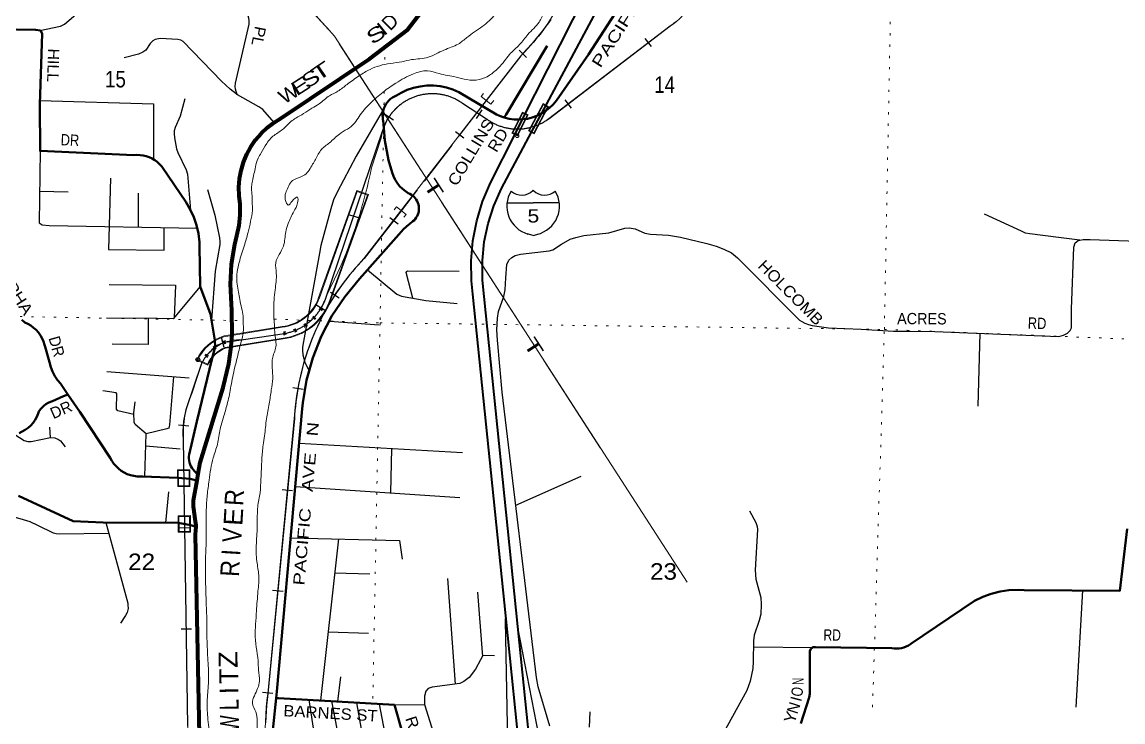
# Model space of a CAD drawing. Header units: feet. Extents: x -509309 to -252658, y -547785 to -360805.
# Drawn here: x -488211 to -476531, y -486069 to -478644 of the extents above; entities that cross this region are included whole.
import ezdxf
from ezdxf.enums import TextEntityAlignment as Align

# ---------------------------------------------------------------- set-up
doc = ezdxf.new("R2010")
doc.units = ezdxf.units.FT
doc.header["$LTSCALE"] = 80
doc.header["$PDMODE"] = 32
doc.header["$PDSIZE"] = 40
doc.linetypes.add('DOTTED', pattern=[1.5, 0.3, -1.2])
doc.linetypes.add('LONG_DASHED', pattern=[7.5, 6, -1.5])
for name, color, linetype, lineweight in [('15', 7, 'Continuous', 25), ('17', 7, 'Continuous', 25), ('18', 7, 'Continuous', 35), ('19', 7, 'Continuous', 25), ('23', 7, 'Continuous', 70), ('26', 7, 'Continuous', 40), ('27', 7, 'Continuous', 13), ('29', 7, 'Continuous', 25), ('34', 7, 'Continuous', 25), ('39', 7, 'Continuous', 13), ('46', 7, 'Continuous', 13), ('55', 7, 'Continuous', 13), ('7', 7, 'DOTTED', 13)]:
    doc.layers.add(name, color=color, linetype=linetype, lineweight=lineweight)
doc.layers.add('30', color=7, linetype='Continuous')
doc.layers.add('41', color=7, linetype='Continuous')

msp = doc.modelspace()

# ---------------------------------------------------------------- linework, layer by layer
at = {"layer": '15'}
for p, q in [((-482790.87, -480431.15), (-482787.97, -480428.24)), ((-482784.8, -480430.62), (-482788.23, -480428.24)), ((-483063.58, -480562.62), (-482787.17, -480562.62)), ((-482787.17, -480908.2), (-482851.06, -480890.24)), ((-482787.7, -480908.46), (-482724.07, -480889.72))]:
    msp.add_line(p, q, dxfattribs=at)
msp.add_lwpolyline([(-482511.81, -480562.62), (-482787.7, -480562.62), (-482787.17, -480562.62)], dxfattribs=at)
for centre, radius, start, end in [((-482760.95, -480597.72), 306.13, 148.44441, 254.43376), ((-482909.55, -480315.12), 165.66, 227.34253, 315.81276), ((-482665.86, -480315.12), 165.66, 224.18831, 312.69373), ((-482814.46, -480597.72), 306.13, 283.08084, 31.62484)]:
    msp.add_arc(centre, radius, start, end, dxfattribs=at)
at = {"layer": '18'}
for points in [[(-482695.85, -479609.3), (-481933.39, -478180.74), (-481865.98, -478021.05)], [(-483078.18, -484943.05), (-483426.92, -481529.44), (-483441.69, -481390.46), (-483445.82, -481176.54), (-483427.56, -480963.35), (-483387.13, -480753.25), (-483324.95, -480548.52), (-483241.71, -480351.41), (-482983.61, -479839.25), (-482901.19, -479675.7), (-482234.63, -478353.05)], [(-482950.97, -485056.81), (-483326.46, -481381.29), (-483326.85, -481374.31), (-483327.2, -481175.33), (-483306.76, -480977.4), (-483265.73, -480782.7), (-483204.58, -480593.35), (-483123.97, -480411.43), (-482805.1, -479814), (-482695.85, -479609.3)], [(-482728.02, -488405.65), (-482735.37, -488345.66), (-482757.61, -488080.87), (-482897.68, -486709.81), (-482911.08, -486578.63), (-483078.18, -484943.05)], [(-482604.29, -488409.55), (-482612.19, -488349.1), (-482642.93, -488072.02), (-482791.58, -486617.01), (-482806.25, -486473.41), (-482950.97, -485056.81)]]:
    msp.add_lwpolyline(points, dxfattribs=at)
at = {"layer": '19'}
for points in [[(-483045.31, -486713.36), (-483048.01, -486657.42), (-483082.48, -484993.05), (-483078.18, -484943.05)], [(-482698.26, -486362.06), (-482703.21, -486337.06), (-482950.02, -485061.72), (-482950.97, -485056.81)]]:
    msp.add_lwpolyline(points, dxfattribs=at)
at = {"layer": '23'}
msp.add_line((-486353.95, -483507.24), (-486341.81, -483437.94), dxfattribs=at)
for points in [[(-486341.81, -483437.94), (-486320.74, -483317.59), (-486076.83, -482519.91), (-486018.03, -482268.38), (-485992.86, -482087.8), (-485982.5, -481957.82), (-485982.97, -481699.51), (-485987.08, -481638.01), (-485997.96, -481425.92), (-485986.6, -481213.85), (-485953.14, -481004.13), (-485931.61, -480913.61), (-485908.12, -480802.48), (-485896.36, -480689.5), (-485896.49, -480575.92), (-485896.5, -480575.67), (-485908.19, -480486.14), (-485910.46, -480395.89), (-485903.29, -480305.89), (-485886.75, -480217.13), (-485861.02, -480130.59), (-485826.38, -480047.22), (-485783.22, -479967.92), (-485732.01, -479893.57), (-485673.3, -479824.97), (-485607.75, -479762.89), (-485536.06, -479708.01), (-485469.15, -479666.48), (-484523.82, -479033.48), (-484122.56, -478725.14), (-483742.42, -478231.78)], [(-486364.77, -483998.62), (-486364.55, -483986.18), (-486368.75, -483938.17), (-486377.95, -483890.86), (-486378.77, -483887.61), (-486389.96, -483783.18), (-486391.42, -483721.28), (-486353.95, -483507.24)], [(-486138.46, -489091.89), (-486127, -488903.05), (-486124.32, -488842.83), (-486127.95, -488782.66), (-486137.85, -488723.19), (-486144, -488698.05), (-486244, -487885.05), (-486286.63, -487290.56), (-486315.98, -486738.39), (-486371.27, -484082.21), (-486365.4, -484034.37), (-486364.77, -483998.62)]]:
    msp.add_lwpolyline(points, dxfattribs=at)
at = {"layer": '26'}
for p, q in [((-486558.61, -483480.15), (-486426.45, -483489.76)), ((-486555.02, -483957.69), (-486418.02, -483983.1))]:
    msp.add_line(p, q, dxfattribs=at)
for points in [[(-482650.99, -479584.07), (-482613.09, -479554.13), (-482574.76, -479517.07), (-482540.51, -479476.22), (-482200.66, -478989.84), (-481123.32, -477319.64), (-481102.99, -477292.93), (-481013.13, -477157.99), (-480937.86, -477014.39), (-480933.03, -477002.24)], [(-486166.48, -482019.46), (-486212, -481742.05), (-486319, -481451.05), (-486328, -481022.05), (-486329.48, -480978.73), (-486339.58, -480888.59), (-486359.04, -480799.99), (-486387.65, -480713.91), (-486425.11, -480631.29), (-486471, -480553.05), (-486720, -480187.05), (-486728.8, -480175.3), (-486750.72, -480150.24), (-486775.13, -480127.61), (-486801.77, -480107.66), (-486830.35, -480090.6), (-486860.56, -480076.62), (-486892.06, -480065.88), (-486924.52, -480058.49), (-486957.57, -480054.53), (-486990.85, -480054.05), (-487024, -480057.05), (-488019, -480011.05), (-488020, -479518.05), (-487996, -478764.05), (-488015.59, -478734.58), (-488067, -478726.05), (-488478, -478720.05)], [(-483095.36, -479657.24), (-483075.97, -479624.88), (-482639.29, -478896.18)], [(-485515.02, -485816.35), (-485507.39, -485744.92), (-485238.71, -482746.3), (-485232.41, -482684.57), (-485191.61, -482442.9), (-485125.77, -482206.83), (-485035.62, -481978.92), (-484922.13, -481761.69), (-484786.56, -481557.52), (-484630.39, -481368.63), (-484212.71, -480896.31), (-484162.19, -480840.48), (-484106.12, -480790.23), (-484098.02, -480784.08), (-484063.13, -480757.6), (-484048.02, -480744.09), (-484038.84, -480733.85), (-484028.07, -480718.97), (-484018.92, -480703.05), (-484011.48, -480686.26), (-484005.84, -480668.79), (-484002.05, -480650.82), (-484000.17, -480632.55), (-484000.2, -480614.19), (-484002.15, -480595.93), (-484006, -480577.98), (-484011.71, -480560.52), (-484019.21, -480543.76), (-484028.42, -480527.88), (-484039.24, -480513.04), (-484051.56, -480499.42), (-484065.23, -480487.15), (-484080.1, -480476.39), (-484096.02, -480467.23), (-484112.81, -480459.8), (-484143.43, -480439.33), (-484175.36, -480413.07), (-484204.37, -480383.61), (-484230.15, -480351.28), (-484252.4, -480316.44), (-484270.89, -480279.46), (-484285.41, -480240.75), (-484322.13, -480110.45), (-484362.63, -479899.19), (-484380.83, -479684.85), (-484381.1, -479683.4), (-484384.21, -479658.79), (-484384.74, -479633.98), (-484382.67, -479609.26), (-484378.03, -479584.88), (-484370.86, -479561.13), (-484361.26, -479538.25), (-484349.31, -479516.51), (-484335.15, -479496.13), (-484318.95, -479477.34), (-484300.87, -479460.35), (-484281.11, -479445.35), (-484259.89, -479432.49), (-484237.44, -479421.92), (-484187.84, -479393.47), (-484123.49, -479364.26), (-484056.44, -479341.95), (-483987.43, -479326.76), (-483917.2, -479318.87), (-483846.54, -479318.36), (-483776.21, -479325.25), (-483706.98, -479339.44), (-483639.62, -479360.8), (-483574.86, -479389.08), (-483178.1, -479624), (-483145.94, -479638.95), (-483095.82, -479657.13), (-483095.36, -479657.24)], [(-482938, -479679.14), (-482991.28, -479677.33), (-483044.08, -479669.97), (-483095.36, -479657.24)], [(-482938, -479679.14), (-482901.19, -479675.7), (-482862.49, -479672.09)], [(-482862.49, -479672.09), (-482849.22, -479669.67), (-482797.51, -479656.66), (-482747.45, -479638.33)], [(-482747.45, -479638.33), (-482695.85, -479609.3), (-482650.99, -479584.07)], [(-487723.35, -482593.59), (-487794, -482489.05), (-487798.95, -482483.76), (-487832.59, -482443.22), (-487861.81, -482399.38), (-487886.29, -482352.73), (-487905.76, -482303.77), (-487920, -482253.05), (-487966, -482090.05), (-487971, -482068.07), (-487982.11, -482033.22), (-487996.8, -481999.71), (-488014.91, -481967.93), (-488036.25, -481938.21), (-488060.57, -481910.89), (-488087.62, -481886.26), (-488117.09, -481864.59), (-488148.67, -481846.12), (-488182, -481831.05), (-488212.6, -481804.41)], [(-486194.21, -482211.48), (-486161.13, -482088.28), (-486166.48, -482019.46)], [(-486341.81, -483437.94), (-486348.2, -483434.03), (-486365.46, -483421.59), (-486381.33, -483407.41), (-486395.62, -483391.64), (-486408.19, -483374.47), (-486418.9, -483356.08), (-486427.63, -483336.67), (-486434.27, -483316.45), (-486438.77, -483295.66), (-486441.07, -483274.5), (-486441.15, -483253.22), (-486439, -483232.05), (-486355, -482880.05), (-486194.21, -482211.48)], [(-487723.35, -482593.59), (-487770, -482613.97), (-487887, -482665.05), (-487908.91, -482672.65), (-487933.33, -482683.88), (-487956.44, -482697.61), (-487977.99, -482713.68), (-487997.74, -482731.91), (-488015.47, -482752.11), (-488031, -482774.05), (-488038.93, -482797.8), (-488053.78, -482832), (-488072.13, -482864.45), (-488093.77, -482894.81), (-488118.46, -482922.75), (-488145.94, -482947.95), (-488175.9, -482970.13), (-488208.01, -482989.07), (-488241.93, -483004.54)], [(-486558.61, -483480.15), (-486928, -483464.05), (-486952.54, -483465.48), (-486988.82, -483464.41), (-487024.8, -483459.56), (-487060.07, -483450.97), (-487094.25, -483438.74), (-487126.96, -483423), (-487157.85, -483403.94), (-487186.58, -483381.74), (-487212.83, -483356.67), (-487236.32, -483328.99), (-487256.78, -483299.01), (-487274, -483267.05), (-487598, -482779.05), (-487723.35, -482593.59)], [(-486353.95, -483507.24), (-486385.39, -483499.66), (-486426.45, -483489.76)], [(-486555.02, -483957.69), (-487350, -483952.05), (-487667, -483938.05), (-488249, -483670.05)], [(-486364.77, -483998.62), (-486378, -483994.76), (-486418.02, -483983.1)], [(-479947.33, -486085.15), (-479860.12, -485809.99), (-479853.41, -485771.96), (-479853.07, -485341.99), (-479853.38, -485316.97), (-479841.31, -485291.99), (-479837.91, -485288.39), (-479833.72, -485284.81), (-479829.19, -485281.68), (-479824.35, -485279.05), (-479819.27, -485276.93), (-479813.99, -485275.36), (-479808.58, -485274.35), (-479803.09, -485273.91), (-479797.58, -485274.05), (-479794.09, -485274.43), (-478984.29, -485285.53), (-478958.47, -485289.57), (-478932.37, -485290.9), (-478906.27, -485289.49), (-478880.47, -485285.36), (-478855.24, -485278.55), (-478830.85, -485269.15), (-478807.59, -485257.24), (-478785.69, -485242.97), (-478782.58, -485240.67), (-478104.67, -484785.16), (-478018.56, -484742.52), (-477928.47, -484709.11), (-477835.38, -484685.31), (-477740.31, -484671.36), (-477644.3, -484667.43), (-477578.26, -484670.57), (-476563.81, -484676.99), (-476485.39, -484021.31)], [(-485279.59, -487774.11), (-485288.26, -487759.12), (-485313.09, -487703.45), (-485323.44, -487680.24), (-485327.75, -487653.45), (-485379.4, -487332.28), (-485510.91, -486701.25), (-485511.63, -486697), (-485544.67, -486409.85), (-485547.52, -486120.83), (-485515.02, -485816.35)], [(-483939.81, -487786.9), (-483939.36, -487760.72), (-483929.05, -487159.59), (-483924.39, -487128.72), (-483919.49, -487061.72), (-483921.61, -486994.59), (-483930.74, -486928.04), (-483946.78, -486862.81), (-483969.55, -486799.62), (-484172.05, -486198.83), (-484259.98, -485887.75), (-485488.14, -485817.88), (-485515.02, -485816.35)]]:
    msp.add_lwpolyline(points, dxfattribs=at)
at = {"layer": '29'}
for p, q in [((-488023.46, -480439.35), (-487720.29, -480444.53)), ((-486976.59, -480819.02), (-486974.67, -480460.77)), ((-484949.12, -481816.45), (-484421, -481856.22)), ((-478048.01, -481945.89), (-478071.79, -482719.61)), ((-486436.54, -482421.11), (-487310, -482355.96)), ((-487908.33, -483051.18), (-487916.68, -482942.68)), ((-486531.83, -483176.48), (-486898.07, -483144.82)), ((-485271.39, -483111.07), (-483537.38, -483210.55)), ((-484289.28, -483167.41), (-484303.08, -483638.67)), ((-482972.73, -483769.18), (-482278.11, -483462.74)), ((-486686.46, -483956.76), (-486653.39, -483627.28)), ((-485312.54, -483570.28), (-483567.25, -483688.53)), ((-484853.97, -484127.79), (-485044.33, -485843.13)), ((-484893.9, -484487.64), (-484521.84, -484496.43)), ((-483697.81, -484547.53), (-483616.77, -485666.91)), ((-476960.19, -484674.48), (-477030.63, -485913.28)), ((-484963.34, -485113.28), (-484533.16, -485127.36)), ((-480451.74, -485270.36), (-479824.35, -485279.05)), ((-483326.74, -485358.78), (-483199.49, -485364.2)), ((-484832.94, -485591.91), (-484862.77, -485853.46)), ((-484259.98, -485887.75), (-483939.78, -485885.42))]:
    msp.add_line(p, q, dxfattribs=at)
for points in [[(-485927, -479415.98), (-485945.78, -479356.03), (-485950.25, -479326.95), (-485945.39, -479292.76), (-485801.67, -478666.24), (-485800.44, -478629), (-485802.67, -478602.16), (-485818.27, -478553.95), (-485914.04, -478376.58), (-486109.39, -477845.68), (-486138.09, -477796.83), (-486162.68, -477763.28), (-486196.23, -477729.72), (-486235.56, -477701.94), (-486408.65, -477615.64), (-486458.18, -477596.96), (-486504.81, -477588.79), (-486560.71, -477593.27), (-486612.14, -477608.92), (-486642.54, -477630.57), (-486670.28, -477671.56), (-486708.69, -477805.82), (-486774.84, -477981.06), (-486854.49, -478116.11)], [(-488021.99, -478733.52), (-487802.64, -478689.13), (-487760.92, -478667.41), (-487564.13, -478498.82), (-487516.51, -478476.37), (-487388.22, -478455.98), (-487255.71, -478417.63)], [(-485536.57, -479708.33), (-485657.32, -479570.78), (-485696.56, -479542.18), (-485924.93, -479417.11), (-486003.91, -479356.03), (-486093.06, -479270.81), (-486499.72, -478851.22), (-486527.16, -478834.8), (-486556.23, -478828.09), (-486743.25, -478820.02), (-486797.73, -478828.09), (-486824.56, -478843.75), (-486851.84, -478870.63), (-486898.71, -478942.06), (-486929.66, -478964.55), (-486975.22, -478985.09), (-487125.67, -479025.14)], [(-488020.09, -479475.48), (-486817.39, -479512.86), (-486817.39, -480098.34)], [(-486483.42, -479457.48), (-486533.71, -479642.98), (-486585.21, -479764.42), (-486595.92, -479799.74), (-486597.34, -479826.72), (-486593.08, -479870.76), (-486571.78, -479990.05), (-486558.42, -480026.96), (-486468.67, -480212.24), (-486453.95, -480258.47), (-486422.06, -480638.02)], [(-484366.21, -479550.05), (-484665.16, -480065.81), (-484868.19, -480448.78), (-484905.1, -480531.15), (-484934.09, -480624.82), (-485041.39, -481014.03), (-485055.59, -481096.4), (-485233.05, -482072.1), (-485234.47, -482097.67), (-485235.89, -482127.48), (-485233.05, -482172.93), (-485211.76, -482253.89), (-485196.51, -482284.76), (-485164.21, -482344.66)], [(-488019, -480011.05), (-488026.94, -480774.02), (-487998.54, -480796.75), (-487921.12, -480801.01), (-486348.73, -480831)], [(-487270.77, -480298.88), (-487294.07, -481057.17), (-486703.81, -481063.75), (-486701.1, -480824.28)], [(-486243.99, -480422.02), (-486165.26, -480691.23), (-486114.22, -480934.06), (-486111.81, -480971.42), (-486111.81, -481005.51), (-486162.57, -481287.72), (-486202.12, -481802.25)], [(-476989.66, -480958.18), (-477215.59, -480929.11), (-477519.22, -480891.23), (-477564.04, -480881.99), (-477606.63, -480862.1), (-478000.8, -480682.95)], [(-482612.68, -486112.52), (-482734.44, -485696.55), (-482752.4, -485596.35), (-483117.4, -482569.39), (-483166.66, -482018.34), (-483174.53, -481910.22), (-483165.82, -481786.18), (-483154.66, -481714.23), (-483100.99, -481556.82), (-483083.68, -481484.15), (-483076.53, -481356.98), (-483066.79, -481215), (-483046.77, -481171.7), (-483015.54, -481143.3), (-482978.62, -481120.57), (-482921.42, -481106.76), (-482616.91, -481072.6), (-482581.12, -481060.93), (-482487.99, -481000.18), (-482396.56, -480947.31), (-482335.06, -480928.07), (-482251.76, -480907.54), (-481986.38, -480880.47), (-481814.51, -480830.85), (-481769.08, -480828.01), (-481706.61, -480839.37), (-481604.4, -480881.98), (-481541.93, -480893.34), (-481352.49, -480904.54), (-481226.76, -480924.58), (-480945.44, -480991.77), (-480846.29, -481021.16), (-480766.79, -481052.4), (-480684.45, -481092.17), (-480621.21, -481144.01), (-479963.26, -481805.13), (-479937.71, -481822.17), (-479907.53, -481839.61), (-479866.73, -481853.42), (-479826.98, -481864.78), (-479656.04, -481886.84), (-479309.93, -481900.49), (-478966.37, -481923.22), (-478788.9, -481924.09), (-478526.57, -481927.28), (-477211.96, -481978.4), (-477160.85, -481967.04), (-477118.26, -481944.32), (-477089.87, -481915.91), (-477077.3, -481887.6), (-477076.87, -481689.46), (-477052.8, -481031.26), (-477038.76, -480987.08), (-477005.93, -480961.8), (-476953.58, -480950.16), (-476879.74, -480949.39), (-476175.71, -480976.89)], [(-484545.79, -481272.96), (-484233.61, -481529.57), (-484183.23, -481551.07), (-483925.73, -481598.38), (-483596.03, -481630.59)], [(-484065.07, -481572.78), (-484136.13, -481299.47), (-484131.39, -481290.97), (-484117.19, -481282.45), (-483573.81, -481286.61)], [(-487287.31, -481429.55), (-486581.17, -481434.52), (-486597.44, -481782.58)], [(-486319.2, -481450.51), (-486605.85, -481792.32), (-486776.21, -481789.47), (-487315.68, -481783.79)], [(-486870.89, -481788.47), (-486872.75, -482065), (-487254.38, -482062.44)], [(-486605.01, -482408.54), (-486645.62, -482915.73), (-486653.1, -482950.76), (-486674.01, -482958.34), (-486674.01, -482961.18), (-486893.94, -483013.75)], [(-487024.83, -482806.38), (-487193.61, -482768.03), (-487208.82, -482751.55), (-487204.83, -482589.48), (-487213.49, -482577.72), (-487352.48, -482557.58)], [(-486908.14, -483464.92), (-486893.94, -483013.75), (-487009.05, -482912.89), (-487022.46, -482890.02), (-487023.23, -482789.94), (-487011.78, -482671.99)], [(-488286.16, -483019.37), (-488187.36, -483081.88), (-488150.54, -483094.07), (-488113.53, -483093.24), (-487909.94, -483051.1), (-487860.83, -483053.48), (-487824.18, -483072.2), (-487804.05, -483087.56), (-487753.1, -483149.17)], [(-480494.07, -483827.68), (-480424.69, -483952.48), (-480410.49, -483995.09), (-480408.48, -484026.92), (-480433.21, -484458.08), (-480426.96, -484555.09), (-480373.33, -484749.92), (-480367.9, -484818.82), (-480373.58, -484926.76), (-480390.33, -484993.89), (-480444.56, -485148.32), (-480450.99, -485209.29), (-480453.69, -485429.42), (-480458.76, -485503.37), (-480484.31, -485636.87), (-480521.47, -485736.8), (-480996.13, -486595.43)], [(-487289.54, -484069.38), (-487815.43, -484077.48), (-487849.5, -484074.64), (-487875.12, -484066.09), (-488042.16, -483983.91), (-488124.91, -483946.82), (-488229.35, -483913.48), (-488331.02, -483884.16)], [(-487320.81, -483952.26), (-487088.56, -484808.88), (-487086.26, -484830.7), (-487085.72, -484865.69), (-487095.66, -484908.3), (-487111.59, -484938.46), (-487164.6, -485019.85)], [(-485361.44, -484116.06), (-484207, -484142.75), (-484179.45, -484343.26)], [(-483377.49, -484691.71), (-483327.31, -485330.84), (-483326.48, -485371.29), (-483346.36, -485411.05), (-483400.31, -485510.47), (-483468.45, -485598.52), (-483522.4, -485641.13), (-483567.41, -485660.04), (-483860.28, -485700.78), (-483902.19, -485715.83), (-483928.42, -485743.39), (-483941.18, -485795.4), (-483939.78, -485885.42)], [(-485168.36, -485836.07), (-485108.8, -486226.89), (-485092.54, -486294.44), (-484932.57, -486701.5), (-484896.63, -486819.92), (-484882.43, -486902.29), (-484874, -486982.46), (-484872.62, -487196.64), (-484883.69, -487772.94)], [(-484928.74, -485849.7), (-484837, -486325.69), (-484582.49, -486887.21), (-484517.19, -487020.71), (-484516.16, -487192.02), (-484536.03, -488458.86)], [(-484661.68, -485864.9), (-484592.82, -486266.04), (-484300.91, -486907.68), (-484274.82, -487004.55), (-484259.53, -487122.37), (-484286.02, -488467.06), (-484337.28, -488688.94), (-484357.15, -488728.7), (-484377.03, -488737.22), (-484394.06, -488740.07), (-484695.03, -488728.7)], [(-484420.07, -485878.64), (-484332.03, -486344.85), (-484165.28, -486777.3), (-484123.38, -486949.97), (-484112.97, -487001.71), (-484103.15, -487143.41)], [(-483939.78, -485885.42), (-483847.83, -486176.88), (-483608.1, -486694.32), (-483584.86, -486771.63), (-483578.08, -486856.82), (-483581.72, -487153.37)], [(-482188.72, -486125.91), (-482182.71, -485961.86)]]:
    msp.add_lwpolyline(points, dxfattribs=at)
at = {"layer": '34', "lineweight": 13}
for p, q in [((-482620, -479669.05), (-481334, -478686.05)), ((-482919, -479001.05), (-484583, -481153.05)), ((-483339.41, -479434.72), (-483236.01, -479514.39)), ((-483313.36, -479401.78), (-483338.99, -479435.04)), ((-483538, -479506.05), (-483293, -479665.05)), ((-483206.89, -479476.6), (-483236.01, -479514.39)), ((-484503, -480191.05), (-484400, -479877.05)), ((-484659.53, -480432.03), (-485067.48, -481578.12)), ((-484536.66, -480474.5), (-484949.56, -481626.23)), ((-484660.03, -480431.86), (-484536.66, -480474.5)), ((-484262.43, -480634.51), (-484237.78, -480603.83)), ((-484136.02, -480685.58), (-484237.78, -480603.83)), ((-484160.52, -480715.24), (-484136.43, -480685.25)), ((-484980, -481550.05), (-484859, -481296.05)), ((-486071.04, -481984.24), (-485450.92, -481882.41)), ((-485452.07, -481874.6), (-486065.92, -481974.38)), ((-485440.81, -481996.53), (-486056.13, -482097.83)), ((-485440.05, -482004.47), (-486053.18, -482105.25)), ((-485865, -482014.05), (-485402, -481944.05)), ((-486356.26, -482229.56), (-486239.03, -482283.95)), ((-486243.04, -482273.26), (-486345.69, -482225.64)), ((-486405, -482579.05), (-486307, -482275.05)), ((-485322, -482848.05), (-485604, -485768.05)), ((-486430.03, -483394.79), (-486560.56, -483395.94)), ((-486559.01, -483571.36), (-486560.56, -483395.94)), ((-486429.02, -483570.21), (-486430.56, -483394.79)), ((-486428.49, -483570.21), (-486559.01, -483571.36)), ((-486424.03, -483879.79), (-486554.56, -483880.94)), ((-486553.01, -484056.36), (-486554.56, -483880.94)), ((-486423.02, -484055.21), (-486424.56, -483879.79)), ((-486422.49, -484055.21), (-486553.01, -484056.36))]:
    msp.add_line(p, q, dxfattribs=at)
at = {"layer": '34'}
for p, q in [((-481532.2, -478904.89), (-481599.37, -478817.02)), ((-482937.7, -478943.85), (-482858.13, -479020.68)), ((-482382.47, -479558.11), (-482449.64, -479470.23)), ((-484270.39, -479684.05), (-484363.07, -479623.68)), ((-483387.97, -479668.62), (-483327.76, -479575.83)), ((-484987.76, -481573.48), (-484386, -479802.05)), ((-483610.34, -479803.41), (-483522.83, -479871.07)), ((-484627.58, -480723.36), (-484733.52, -480691.58)), ((-484307.14, -480716.22), (-484219.64, -480783.88)), ((-484938.38, -481508.78), (-484845.99, -481569.6)), ((-484989.32, -481708.76), (-485084.33, -481652.12)), ((-486064.42, -482097.24), (-486093.66, -481990.56)), ((-485337.48, -482519.58), (-485228.68, -482539.47)), ((-486440.38, -482930.93), (-486550.61, -482921.76)), ((-485451.35, -483603.7), (-485341.25, -483614.33)), ((-486429.58, -484011.05), (-486540.18, -484012.68)), ((-485551.82, -484671.19), (-485441.72, -484681.83)), ((-486411.11, -485083.1), (-486521.71, -485084.73)), ((-485658.79, -485751.7), (-485548.69, -485762.34))]:
    msp.add_line(p, q, dxfattribs=at)
at = {"layer": '34', "linetype": 'LONG_DASHED'}
msp.add_line((-483284.93, -479476.1), (-484188.88, -480645.15), dxfattribs=at)
at = {"layer": '34'}
for points in [[(-482602.37, -478615.74), (-482626.96, -478652.01), (-482652.23, -478687.85), (-482677.93, -478723.35), (-482704.57, -478758.39), (-482731.64, -478793.06), (-482759.34, -478827.08), (-482787.48, -478860.75), (-482816.48, -478893.71), (-482845.92, -478926.31), (-482875.75, -478958.31), (-482906.26, -478989.9), (-482918.17, -479001.78), (-483284.93, -479476.1)], [(-482622.97, -479669.91), (-482620.66, -479668.18), (-481334.64, -478685.16), (-481323.37, -478677.6), (-481312.38, -478669.85), (-481301.51, -478661.91), (-481290.65, -478653.79), (-481280.05, -478645.47), (-481269.62, -478636.99)], [(-484389.77, -479817.86), (-484388.12, -479811.21), (-484385.6, -479801.98), (-484382.93, -479792.82), (-484380.08, -479783.63), (-484377.09, -479774.57), (-484373.98, -479765.53), (-484370.66, -479756.52), (-484367.2, -479747.63), (-484363.57, -479738.77), (-484359.83, -479729.97), (-484355.88, -479721.22), (-484351.84, -479712.57), (-484347.58, -479703.96), (-484343.23, -479695.48), (-484338.71, -479687.01), (-484334.04, -479678.68), (-484329.22, -479670.41), (-484324.29, -479662.23), (-484319.16, -479654.12), (-484313.93, -479646.09), (-484308.54, -479638.18), (-484303.06, -479630.34), (-484297.37, -479622.65), (-484291.59, -479615.02), (-484285.7, -479607.51), (-484279.66, -479600.08), (-484273.47, -479592.79), (-484267.14, -479585.56), (-484260.75, -479578.46), (-484254.16, -479571.48), (-484247.49, -479564.64), (-484240.71, -479557.87), (-484233.84, -479551.26), (-484226.77, -479544.75), (-484219.64, -479538.35), (-484212.39, -479532.14), (-484205.08, -479525.98), (-484197.58, -479519.97), (-484190.03, -479514.13), (-484182.41, -479508.41), (-484174.61, -479502.77), (-484166.74, -479497.36), (-484158.83, -479492.01), (-484150.77, -479486.84), (-484142.62, -479481.75), (-484134.43, -479476.87), (-484126.09, -479472.13), (-484117.73, -479467.51), (-484109.26, -479463.01), (-484100.71, -479458.74), (-484092.08, -479454.53), (-484083.4, -479450.5), (-484074.63, -479446.65), (-484065.83, -479442.97), (-484056.95, -479439.41), (-484048.01, -479435.97), (-484039, -479432.76), (-484029.95, -479429.66), (-484020.81, -479426.74), (-484011.63, -479423.95), (-484002.44, -479421.37), (-483993.2, -479418.91), (-483983.92, -479416.62), (-483974.56, -479414.51), (-483965.22, -479412.57), (-483955.79, -479410.73), (-483946.39, -479409.13), (-483936.89, -479407.65), (-483927.42, -479406.37), (-483917.92, -479405.22), (-483908.44, -479404.24), (-483898.86, -479403.43), (-483889.32, -479402.84), (-483879.79, -479402.35), (-483870.18, -479402.05), (-483860.64, -479401.89), (-483851.07, -479401.91), (-483841.47, -479402.16), (-483831.95, -479402.5), (-483822.38, -479403.02), (-483812.8, -479403.76), (-483803.29, -479404.6), (-483793.8, -479405.6), (-483784.28, -479406.83), (-483774.78, -479408.17), (-483765.36, -479409.72), (-483755.96, -479411.43), (-483746.54, -479413.25)], [(-483746.51, -479413.26), (-483737.17, -479415.29), (-483727.9, -479417.49), (-483718.58, -479419.8), (-483709.35, -479422.32), (-483700.19, -479424.99), (-483691, -479427.84), (-483681.94, -479430.83), (-483672.9, -479433.93), (-483663.88, -479437.25), (-483655, -479440.72), (-483646.14, -479444.35), (-483637.34, -479448.08), (-483628.59, -479452.04), (-483619.95, -479456.07), (-483611.33, -479460.33), (-483602.84, -479464.69), (-483594.39, -479469.21), (-483586.05, -479473.88), (-483577.79, -479478.7), (-483569.6, -479483.62), (-483561.5, -479488.76), (-483553.47, -479493.99), (-483545.56, -479499.37), (-483537.7, -479504.88), (-483537.35, -479505.16), (-483292.36, -479664.15), (-483284.57, -479670.06), (-483276.73, -479675.73), (-483268.77, -479681.27), (-483260.72, -479686.75), (-483252.57, -479692.02), (-483244.35, -479697.13), (-483236.04, -479702.18), (-483227.63, -479707.02), (-483219.15, -479711.69), (-483210.54, -479716.27), (-483201.9, -479720.64), (-483193.21, -479724.93), (-483184.38, -479729.04), (-483175.54, -479732.96), (-483166.58, -479736.73), (-483157.62, -479740.39), (-483148.51, -479743.86), (-483139.43, -479747.19), (-483130.21, -479750.34), (-483121, -479753.34), (-483111.7, -479756.19), (-483102.39, -479758.85), (-483093.02, -479761.34), (-483083.63, -479763.72), (-483074.14, -479765.87), (-483064.63, -479767.92), (-483055.1, -479769.75), (-483045.55, -479771.47), (-483035.96, -479772.94), (-483026.34, -479774.29), (-483016.75, -479775.48), (-483007.09, -479776.51), (-482997.43, -479777.34), (-482991.98, -479777.71)], [(-482731.6, -479732.69), (-482723.14, -479728.96), (-482714.37, -479724.84), (-482705.65, -479720.59), (-482696.99, -479716.16), (-482688.39, -479711.62), (-482679.93, -479706.89), (-482671.52, -479702.06), (-482663.21, -479697.08), (-482654.97, -479691.9), (-482646.86, -479686.63), (-482638.77, -479681.2), (-482630.85, -479675.63), (-482622.97, -479669.91)], [(-482991.21, -479777.76), (-482989.72, -479778.3), (-482900.48, -479776.5), (-482890.78, -479775.46), (-482881.18, -479774.27), (-482871.6, -479772.93), (-482861.97, -479771.42), (-482852.44, -479769.69), (-482842.91, -479767.88), (-482833.42, -479765.84), (-482823.91, -479763.67), (-482731.99, -479733.02)], [(-484188.88, -480645.15), (-484582.16, -481153.77), (-484614.22, -481187.4), (-484645.29, -481221.53), (-484675.77, -481256.21), (-484706.07, -481291.44), (-484735.42, -481327.23), (-484764.01, -481363.37), (-484792.41, -481400.08), (-484819.85, -481437.32)], [(-484819.85, -481437.32), (-484846.54, -481474.93), (-484872.84, -481513.29), (-484898.2, -481551.81), (-484923.18, -481590.7), (-484947.4, -481630.33), (-484970.67, -481670.12), (-484993.38, -481710.48), (-485015.51, -481751), (-485036.88, -481792.26), (-485057.52, -481833.52), (-485077.38, -481875.5), (-485096.49, -481917.47), (-485115.02, -481959.99), (-485132.62, -482002.68), (-485149.46, -482045.74), (-485165.74, -482088.98), (-485181.06, -482132.75), (-485195.83, -482176.7), (-485209.65, -482220.84), (-485222.91, -482265.14), (-485235.03, -482309.8), (-485246.59, -482354.63), (-485257.4, -482399.45), (-485267.45, -482444.63), (-485276.56, -482489.98), (-485284.92, -482535.7), (-485292.72, -482581.22), (-485299.39, -482627.08), (-485305.29, -482672.94), (-485310.65, -482718.97), (-485315.06, -482764.8), (-485318.53, -482811.18), (-485320.9, -482848.14), (-485602.9, -485768.17), (-485610.35, -485829.8), (-485616.35, -485891.23), (-485621.3, -485952.8), (-485625.58, -486014.81), (-485628.42, -486076.64)], [(-486030.26, -482037.94), (-485402.2, -481942.97), (-485392.49, -481940.71), (-485382.84, -481938.21), (-485373.22, -481935.56), (-485363.58, -481932.78), (-485354.05, -481929.79), (-485344.61, -481926.64), (-485335.14, -481923.37), (-485325.77, -481919.89), (-485316.5, -481916.25), (-485307.21, -481912.44), (-485298.07, -481908.48), (-485288.95, -481904.42), (-485279.9, -481900.13), (-485270.98, -481895.68), (-485262.11, -481891.08), (-485253.31, -481886.38), (-485244.57, -481881.46), (-485235.97, -481876.45), (-485227.42, -481871.21), (-485218.99, -481865.89), (-485210.62, -481860.41), (-485202.38, -481854.78), (-485194.25, -481848.99), (-485186.19, -481843.11), (-485178.25, -481837.02), (-485170.37, -481830.82), (-485162.66, -481824.49), (-485155.02, -481818.05), (-485147.55, -481811.43), (-485140.16, -481804.69), (-485132.91, -481797.87), (-485125.74, -481790.9), (-485118.74, -481783.79), (-485111.81, -481776.52), (-485105.02, -481769.23), (-485098.38, -481761.72), (-485091.89, -481754.14), (-485085.48, -481746.46), (-485079.26, -481738.71), (-485073.15, -481730.74), (-485067.15, -481722.75), (-485061.37, -481714.62), (-485055.65, -481706.45), (-485050.11, -481698.08), (-485044.74, -481689.7), (-485039.5, -481681.22), (-485034.36, -481672.6), (-485029.47, -481663.91), (-485024.64, -481655.18), (-485020.02, -481646.32), (-485015.48, -481637.37), (-485011.18, -481628.41), (-485007.03, -481619.3), (-485003.01, -481610.16), (-484999.11, -481600.94), (-484995.47, -481591.66), (-484991.91, -481582.27), (-484987.93, -481574.28)], [(-486465, -482742.05), (-486308.02, -482274.66), (-486304.73, -482267.48), (-486301.31, -482260.47), (-486297.77, -482253.53), (-486294.14, -482246.58), (-486290.35, -482239.74), (-486286.48, -482233.01), (-486282.49, -482226.26), (-486278.35, -482219.63), (-486274.12, -482213.1), (-486269.74, -482206.57), (-486265.28, -482200.2), (-486260.74, -482193.86), (-486256.04, -482187.58), (-486251.25, -482181.44), (-486246.34, -482175.37), (-486241.36, -482169.36), (-486236.22, -482163.44), (-486231.04, -482157.62), (-486225.69, -482151.89), (-486220.3, -482146.28), (-486214.79, -482140.71), (-486214.05, -482140)], [(-486453.09, -486113.08), (-486498.09, -483070.1), (-486499.16, -483052.63), (-486499.83, -483035.2), (-486500.2, -483017.75), (-486500.38, -483000.19), (-486500.14, -482982.7), (-486499.6, -482965.3), (-486498.87, -482947.77), (-486497.73, -482930.31), (-486496.29, -482912.94), (-486494.55, -482895.46), (-486492.5, -482878.15), (-486490.24, -482860.83), (-486487.59, -482843.47), (-486484.63, -482826.3), (-486481.36, -482809.11), (-486477.89, -482792.01), (-486474.02, -482774.87), (-486469.93, -482757.94), (-486465.45, -482740.97), (-486465.03, -482739.48)]]:
    msp.add_lwpolyline(points, dxfattribs=at)
at = {"layer": '34', "lineweight": 13}
for points in [[(-485059.81, -481580.68), (-484654.63, -480442.19), (-484546.92, -480479.41), (-484956.72, -481623.16)], [(-486425, -487155.05), (-486452, -486113.05), (-486497, -483070.05)]]:
    msp.add_lwpolyline(points, dxfattribs=at)
for points in [[(-486551.08, -483563.29), (-486552.49, -483403.86), (-486438.48, -483402.86), (-486437.08, -483562.29)], [(-486546.49, -483888.86), (-486432.48, -483887.86), (-486431.08, -484047.29), (-486545.08, -484048.29)]]:
    msp.add_lwpolyline(points, close=True, dxfattribs=at)
for centre, radius, start, end in [((-484697.84, -477224.19), 2514.26, 315.03207, 347.41437), ((-481761.46, -478040.9), 773.91, 303.52799, 338.38027), ((-483857.65, -479950.26), 547.27, 54.26198, 172.31158), ((-482953.86, -479222.93), 557.21, 232.50913, 306.80982), ((-489593.9, -479160.75), 5194.11, 335.72605, 348.55899), ((-482673.77, -482994.05), 2652.25, 136.04229, 176.84444), ((-485504.59, -481408.27), 468.98, 276.48763, 338.7), ((-485504.59, -481408.27), 476.98, 276.48763, 338.7), ((-485507.59, -481409.27), 590.98, 276.4876, 338.69997), ((-485507.59, -481409.27), 598.98, 276.4876, 338.69997), ((-485529.23, -481384.78), 573.56, 282.81632, 343.25319), ((-485934.19, -482417), 461.82, 106.60736, 156.05393), ((-485934.19, -482417), 453.82, 107.59207, 155.06001), ((-485900.24, -482459.12), 446.47, 85.47255, 155.65093), ((-485934.19, -482415), 339.82, 111.03517, 155.34926), ((-485934.19, -482415), 331.82, 111.03517, 156.73729), ((-485498.38, -483003.04), 1000.87, 154.93615, 183.83863), ((-482085.09, -486214.02), 3547.06, 172.77709, 191.89356)]:
    msp.add_arc(centre, radius, start, end, dxfattribs=at)
at = {"layer": '34', "linetype": 'DOTTED', "lineweight": 100}
for centre, radius, start, end in [((-485498.59, -481412.27), 536.21, 276.48764, 338.70001), ((-485933.19, -482421), 399.05, 107.32198, 155.74145)]:
    msp.add_arc(centre, radius, start, end, dxfattribs=at)
at = {"layer": '34'}
msp.add_arc((-485981.95, -482341.51), 307.41, 99.18103, 139.29797, dxfattribs=at)
msp.add_point((-486345.69, -482225.64), dxfattribs=at)
at = {"layer": '39'}
for points in [[(-485519.72, -482019.19), (-485539.62, -481701.81), (-485525.82, -481485.62), (-485513.09, -481309.51), (-485518.1, -481197.09), (-485437.19, -481020.75), (-485413.08, -480868.99), (-485386.68, -480781.46), (-485327.14, -480654.69), (-485286.55, -480561.51), (-485289, -480503.29), (-485346.24, -480543.91), (-485385.43, -480584.99), (-485417.94, -480526), (-485386.41, -480396.49), (-485352.68, -480335.21), (-485299.73, -480304.51), (-485210.44, -480264.73), (-485127.23, -480152.62), (-485095.78, -480101.3), (-485034.83, -479996.62), (-484948.69, -479924.68), (-484843.98, -479833.18), (-484682.47, -479717.09), (-484634.45, -479646.16), (-484518.49, -479508.82), (-484378.85, -479386.15), (-484243.98, -479291.42), (-484058.9, -479193.99), (-483909.66, -479161.79), (-483786.12, -479191.08), (-483606.64, -479227.85), (-483491.06, -479254.92), (-483360.71, -479254.31), (-483251.22, -479209.05), (-483160.96, -479133.2), (-483090.69, -479054.83), (-483040.83, -478989.97), (-482931.68, -478882.54), (-482844.63, -478776.53), (-482724.82, -478645.32), (-482667.72, -478534.52), (-482566.93, -478364.72), (-482474.85, -478220.75), (-482420.18, -478125.93), (-482355.67, -477963.19), (-482282.67, -477782.64), (-482263.82, -477602.67), (-482233.75, -477453.07), (-482201.73, -477305.53), (-482171.24, -477139.9), (-482144.8, -476976.18), (-482121.55, -476856.48), (-482085.84, -476721.06), (-482066.7, -476605.27), (-482029.16, -476475.92), (-481987.6, -476346.67), (-481955.1, -476181.1), (-481908.9, -476027.91), (-481846.93, -475885.16), (-481780.09, -475710.46), (-481716.12, -475567.76), (-481644.69, -475371.12), (-481545.48, -475185.23), (-481481.19, -475030.51), (-481437.63, -474901.32), (-481421.14, -474809.51)], [(-482435.58, -476527.47), (-482465.62, -476600.87), (-482516.23, -476693.79), (-482592.47, -476920.38), (-482639.53, -477105.63), (-482675.72, -477259.08), (-482701.8, -477334.59), (-482747.74, -477477.76), (-482787.77, -477625.09), (-482831.17, -477748.27), (-482871.04, -477889.59), (-482914.92, -478030.81), (-482962.86, -478173.93), (-483028.68, -478310.56), (-483104.56, -478448.94), (-483187.77, -478561.05), (-483327.62, -478691.75), (-483491.13, -478807.78), (-483583.23, -478877.56), (-483735.34, -478941.77), (-483901.79, -479017.63), (-484078.93, -479043.08), (-484179.76, -479064.51), (-484306.59, -479083.26), (-484518.81, -479145.9), (-484634.95, -479215.05), (-484761.7, -479305.98), (-484859.87, -479377.61), (-484947.37, -479425.45), (-485059.99, -479512.74), (-485135.42, -479558.89), (-485223.13, -479614.75), (-485304.62, -479662.75), (-485357.74, -479699.47), (-485425.69, -479765.87), (-485472.79, -479802.73), (-485571.01, -479876.36), (-485614.64, -479933.37), (-485673.37, -480030.09), (-485707.04, -480089.36), (-485733.55, -480180.91), (-485765.62, -480330.45), (-485775.25, -480390.35), (-485771.27, -480466.65), (-485769.57, -480552.91), (-485765.97, -480643.24), (-485785.05, -480757.03), (-485812.26, -480874.62), (-485854.24, -481019.89), (-485882.6, -481105.37), (-485907.05, -481194.96), (-485927.76, -481294.68), (-485930.71, -481404.88), (-485918.94, -481489.4), (-485902.94, -481566.01), (-485887.26, -481654.65), (-485867.58, -481743.38), (-485865.77, -481825.64), (-485861.31, -481883.9), (-485899.32, -482085.98)], [(-485899.32, -482085.97), (-485916.85, -482161.16), (-485952.82, -482306.6), (-485994.3, -482508.03), (-486028.97, -482679.56), (-486068.84, -482820.88), (-486097.57, -482920.39), (-486108.66, -482960.2), (-486137.04, -483121.87), (-486183.04, -483267.04), (-486225.48, -483504.54), (-486245.8, -483664.42), (-486255.88, -483816.54), (-486257.9, -483966.87), (-486256.65, -484145.36), (-486262.84, -484301.59), (-486263.79, -484562.23), (-486258.76, -484748.83), (-486250.68, -484971.61), (-486248.35, -485184.21), (-486238.53, -485417.06), (-486232.4, -485637.78), (-486245.56, -485829.92), (-486240.53, -486016.53), (-486222.27, -486233.55), (-486230.33, -486459.92), (-486218.75, -486626.64), (-486209.13, -486717.12), (-486209.41, -486877.52), (-486197.51, -487032.22), (-486193.6, -487260.91), (-486180.62, -487375.53), (-486171.58, -487562.24), (-486161.31, -487702.87), (-486147.02, -487843.6), (-486133.97, -488030.41), (-486097.14, -488227.87)], [(-485702.04, -486650.15), (-485712.66, -486447.36), (-485722.58, -486218.52), (-485714.39, -486062.34), (-485731.75, -485961.63), (-485765.41, -485870.52), (-485745.23, -485790.84), (-485690.95, -485635.86), (-485701.82, -485517.28), (-485704.22, -485457.06), (-485736.52, -485165.48), (-485732.93, -485031.24), (-485723.17, -484891.13), (-485707.58, -484683.01), (-485698.96, -484510.8), (-485719.2, -484367.91), (-485723.97, -484171.29), (-485714.66, -483973.02), (-485709.68, -483786.68), (-485685.62, -483636.93), (-485675.7, -483490.81), (-485666.06, -483280.53), (-485652.02, -483130.52), (-485637.43, -483034.65), (-485616.52, -482852.73), (-485588.19, -482693.07), (-485566.24, -482547.27), (-485550.95, -482425.36), (-485550.96, -482200.79), (-485515.42, -482071.38), (-485519.72, -482019.19)]]:
    msp.add_spline(points, degree=3, dxfattribs=at)
at = {"layer": '46'}
for p, q in [((-484959.81, -478724.37), (-485495.85, -478130.53)), ((-483976.34, -480218.7), (-484844.53, -478874.73)), ((-482891.1, -481898.65), (-483759.29, -480554.69)), ((-482075.58, -483161.07), (-482674.05, -482234.64))]:
    msp.add_line(p, q, dxfattribs=at)
for points in [[(-493593, -463821.05), (-487428, -475990.05), (-484959.81, -478724.36)], [(-484978.62, -478703.52), (-484896, -478795.05), (-481154.72, -484586.56)]]:
    msp.add_lwpolyline(points, dxfattribs=at)
at = {"layer": '55'}
for points in [[(-482836.28, -479798.55), (-482681.26, -479508.23), (-482623.92, -479538.84), (-482778.94, -479829.17)], [(-482634.74, -479542.12), (-482677.97, -479519.05), (-482825.45, -479795.26), (-482782.22, -479818.34)], [(-483012.9, -479821.56), (-482899.48, -479598.78), (-482841.55, -479628.27), (-482954.98, -479851.06)], [(-482852.3, -479631.76), (-482895.98, -479609.53), (-483002.14, -479818.06), (-482958.47, -479840.3)]]:
    msp.add_lwpolyline(points, close=True, dxfattribs=at)
msp.add_point((-482959.43, -479848.79), dxfattribs=at)
at = {"layer": '7'}
msp.add_line((-484359.27, -478898.12), (-484362.81, -479094.48), dxfattribs=at)
for points in [[(-479187.58, -485911.28), (-479062.32, -481904.92), (-478960.55, -476600.1), (-478854.41, -473363.63)], [(-484367.92, -479377.75), (-484412.28, -481835.5), (-484489.37, -485856.35)], [(-506930.76, -481257.51), (-505031.7, -481317.5), (-500202.86, -481453.53), (-494947.27, -481602.7), (-489671.37, -481742.38), (-485866.07, -481811.79)], [(-485533.7, -481796.22), (-484412.28, -481835.5), (-479062.32, -481904.92), (-476197.2, -482017.92)]]:
    msp.add_lwpolyline(points, dxfattribs=at)

# ---------------------------------------------------------------- texts
at = {"layer": '15', "width": 1.2}
msp.add_text(' 5 ', height=140, dxfattribs=at).set_placement((-482785.85, -480770.73), align=Align.CENTER)
at = {"layer": '17'}
msp.add_text('D', height=150, rotation=44.748, dxfattribs=at).set_placement((-484305.29, -478745.61))
for s, rotation, width, p in [('S', 33.995, 1.45, (-484494.83, -478890)), ('I', 38.747, 1.2, (-484370.14, -478795.91)), ('T', 34.142, 1.65, (-485079.14, -479284.45)), ('S', 32.104, 1.4, (-485188.89, -479357.56)), ('W', 32.139, 1.1, (-485428.94, -479521.08)), ('E', 32.588, 1.4, (-485297.01, -479434.68))]:
    msp.add_text(s, height=150, rotation=rotation, dxfattribs=dict(at, width=width)).set_placement(p)
at = {"layer": '27'}
for s, rotation, width, p in [('PACIFIC   AVE   N', 57.177, 1.35, (-482075.13, -479139.07)), ('HILL', 268.177, 1.05, (-487933.56, -478923.18)), ('COLLINS', 59.068, 1.15, (-483599.93, -480394.8)), ('RD', 59.068, 1.1, (-483176.47, -480036.47)), ('DR', 357.353, 0.85, (-487802.72, -479950.97)), ('ALPHA', 302.387, 1.15, (-488511.72, -481255.15)), ('DR', 285.76, 0.95, (-487930.07, -481996.07)), ('PACIFIC   AVE   N', 84.88, 1.3, (-485216.27, -484624.86)), ('RD', 359.215, 0.8, (-479709.45, -485205.58)), ('BARNES ST', 356.744, 1.1, (-485440.73, -486007.7)), ('ROSS AVE', 287.783, 1.1, (-484146.72, -486030.6))]:
    msp.add_text(s, height=120, rotation=rotation, dxfattribs=dict(at, width=width)).set_placement(p)
msp.add_text('DR', height=120, rotation=23.587, dxfattribs=at).set_placement((-487878.72, -482858.05))
for s, rotation, width, p in [('N', 89.955, 0.65, (-479918.89, -485638.46)), ('O', 81.414, 0.8, (-479927.97, -485756.6)), ('Y', 71.414, 1.1, (-480000.09, -486038.92))]:
    msp.add_text(s, height=120, rotation=rotation, dxfattribs=dict(at, width=width)).set_placement(p, align=Align.CENTER)
for s, rotation, p in [('N', 72.414, (-479968.15, -485937.36)), ('I', 75.414, (-479940.8, -485839.15))]:
    msp.add_text(s, height=120, rotation=rotation, dxfattribs=at).set_placement(p, align=Align.CENTER)
at = {"layer": '30'}
for s, rotation, width, p in [('PL', 259.08, 1.05, (-485738.81, -478681.17)), ('HOLCOMB', 314.862, 1.1, (-480412.97, -481240.39)), ('ACRES', 359.719, 0.95, (-478927.17, -481849.24)), ('RD', 357.773, 0.85, (-477542.9, -481895.48))]:
    msp.add_text(s, height=120, rotation=rotation, dxfattribs=dict(at, width=width)).set_placement(p)
at = {"layer": '41'}
for s, rotation, width, p in [('R', 86.532, 0.9, (-485864.43, -483780.52)), ('E', 86.532, 1.05, (-485874.11, -483991.97)), ('V', 86.532, 0.85, (-485885.83, -484168.82)), ('I', 86.532, 0.9, (-485896.55, -484310.49)), ('R', 86.799, 0.9, (-485909.09, -484532.25)), ('Z', 90.888, 1.1, (-485923.6, -485496.27)), ('L', 90.888, 0.8, (-485911.82, -485943.8)), ('W', 90.888, 0.7, (-485908.29, -486172.2))]:
    msp.add_text(s, height=200, rotation=rotation, dxfattribs=dict(at, width=width)).set_placement(p)
for s, p in [('T', (-485916.17, -485663.37)), ('I', (-485914.48, -485772.1))]:
    msp.add_text(s, height=200, rotation=90.888, dxfattribs=at).set_placement(p)
at = {"layer": '46', "width": 1.6}
for p in [(-483909.07, -480449.83), (-482848.01, -482133.87)]:
    msp.add_text('T', height=150, rotation=302.862, dxfattribs=at).set_placement(p, align=Align.CENTER)
at = {"layer": '7'}
for s, width, p in [('15', 0.85, (-487330.28, -479337.28)), ('14', 0.85, (-481504.18, -479395.61)), ('22', 1.1, (-487085.3, -484457.55)), ('23', 1.1, (-481548.29, -484560.02))]:
    msp.add_text(s, height=175, dxfattribs=dict(at, width=width)).set_placement(p)

doc.saveas('drawing.dxf')
